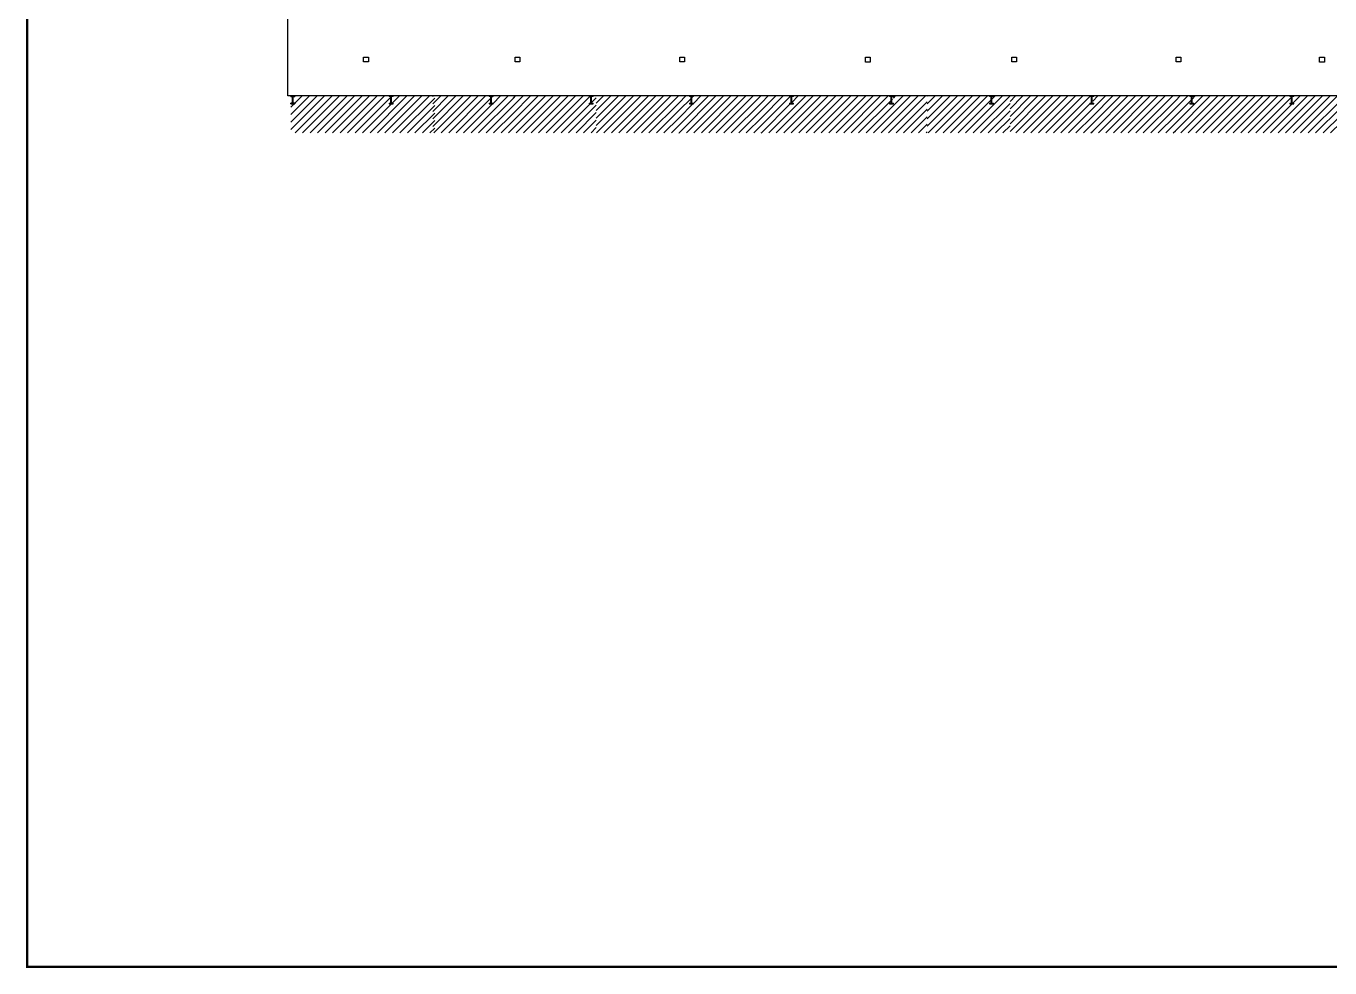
# Model space of a CAD drawing. Extents: x 4150464 to 4450492, y 483482 to 853422.
# Drawn here: x 4252453 to 4350147, y 628067 to 698615 of the extents above; entities that cross this region are included whole.
import ezdxf

# ---------------------------------------------------------------- set-up
doc = ezdxf.new("R2010")
doc.units = 0
doc.header["$LTSCALE"] = 1000
doc.header["$MEASUREMENT"] = 0
for name, color, linetype in [('COLUMN', 7, 'Continuous'), ('DIM_消防', 3, 'Continuous'), ('PUB_TITLE', 4, 'Continuous'), ('钢柱', 7, 'Continuous')]:
    doc.layers.add(name, color=color, linetype=linetype)
pattern_1 = [(45, (819536, 867522.56), (-280.633004, 280.633004), [])]
pattern_2 = [(45, (814834.15, 847256.3), (-280.633004, 280.633004), [])]

# ---------------------------------------------------------------- blocks, each defined once
blk = doc.blocks.new('A$C23043752')
at = {"layer": 'COLUMN'}
blk.add_hatch(color=256, dxfattribs=at).paths.add_polyline_path([(0, 600), (0, 550), (125, 550), (125, 50), (0, 50), (0, 0), (300, 0), (300, 50), (175, 50), (175, 550), (300, 550), (300, 600)])
for p, q in [((0, 600), (0, 550)), ((300, 600), (0, 600)), ((125, 550), (0, 550)), ((0, 50), (125, 50)), ((0, 50), (0, 0)), ((0, 0), (300, 0)), ((125, 550), (125, 50)), ((175, 550), (175, 50)), ((300, 550), (175, 550)), ((175, 50), (300, 50)), ((300, 550), (300, 600)), ((300, 0), (300, 50))]:
    blk.add_line(p, q, dxfattribs=at)
blk = doc.blocks.new('A$C2E6C69CD')
at = {"layer": 'COLUMN', "xscale": -1, "rotation": 359.9999999999998}
blk.add_blockref('A$C23043752', (300, 0), dxfattribs=at)
blk.add_blockref('A$C23043752', (300, 0), dxfattribs=at)
blk = doc.blocks.new('A$C6F9B7E11')
blk.add_blockref('A$C2E6C69CD', (0, 0))

msp = doc.modelspace()

# ---------------------------------------------------------------- hatches: boundary and pattern name
h = msp.add_hatch()
h.set_pattern_fill('ANSI31', color=253, scale=250, style=0)
h.set_pattern_definition([(45, (0, 0), (-280.633004, 280.633004), [])])
h.paths.add_polyline_path([(4399949, 653231), (4399899, 653231), (4399899, 653356), (4399399, 653356), (4399399, 653231), (4399349, 653231), (4399349, 653381), (4398105, 653381), (4398105, 645381), (4399649, 645381), (4399649, 645431), (4399774, 645431), (4399774, 645931), (4399649, 645931), (4399649, 645981), (4399949, 645981)])
h.paths.add_polyline_path([(4399766, 645619, -1), (4399616, 645619, -1)], flags=16)
h.paths.add_polyline_path([(4277629, 693381), (4272599, 693381), (4272599, 693331), (4272474, 693331), (4272474, 692831), (4272599, 692831), (4272599, 692781), (4272299, 692781), (4272299, 690610), (4277629, 690610)])
h.paths.add_polyline_path([(4272546, 693144, -1), (4272696, 693144, -1)], flags=16)
h.paths.add_polyline_path([(4283079, 693381), (4279949, 693381), (4279949, 693331), (4279824, 693331), (4279824, 692831), (4279949, 692831), (4279949, 692781), (4279649, 692781), (4279649, 692831), (4279774, 692831), (4279774, 693331), (4279649, 693331), (4279649, 693381), (4277629, 693381), (4277629, 690610), (4283079, 690610)])
h.paths.add_polyline_path([(4399949, 661231), (4399899, 661231), (4399899, 661356), (4399399, 661356), (4399399, 661231), (4399349, 661231), (4399349, 661381), (4398105, 661381), (4398105, 653381), (4399349, 653381), (4399349, 653531), (4399399, 653531), (4399399, 653406), (4399899, 653406), (4399899, 653531), (4399949, 653531), (4399949, 655881), (4399949, 658881)])
h.paths.add_polyline_path([(4282853, 692239), (4284546, 692239), (4284546, 692909), (4282853, 692909)], flags=9)
h = msp.add_hatch()
h.set_pattern_fill('ANSI31', color=253, scale=250, angle=360, style=0)
h.set_pattern_definition(pattern_1)
h.paths.add_polyline_path([(4282929, 690610), (4288979, 690610), (4288979, 693381), (4287449, 693381), (4287449, 693331), (4287324, 693331), (4287324, 692831), (4287449, 692831), (4287449, 692781), (4287149, 692781), (4287149, 692831), (4287274, 692831), (4287274, 693331), (4287149, 693331), (4287149, 693381), (4286199, 693381), (4282929, 693381)])
h = msp.add_hatch()
h.set_pattern_fill('ANSI31', color=253, scale=250, angle=360, style=0)
h.set_pattern_definition(pattern_1)
h.paths.add_polyline_path([(4295179, 693381), (4294949, 693381), (4294949, 693331), (4294824, 693331), (4294824, 692831), (4294949, 692831), (4294949, 692781), (4294649, 692781), (4294649, 692831), (4294774, 692831), (4294774, 693331), (4294649, 693331), (4294649, 693381), (4292699, 693381), (4289699, 693381), (4288979, 693381), (4288979, 690610), (4295179, 690610)])
h = msp.add_hatch()
h.set_pattern_fill('ANSI31', color=253, scale=250, angle=360, style=0)
h.set_pattern_definition(pattern_2)
h.paths.add_polyline_path([(4301379, 690610), (4301379, 693381), (4300199, 693381), (4297199, 693381), (4295179, 693381), (4295179, 690610)])
h = msp.add_hatch()
h.set_pattern_fill('ANSI31', color=253, scale=250, angle=360, style=0)
h.set_pattern_definition(pattern_2)
h.paths.add_polyline_path([(4307579, 690610), (4307579, 693381), (4304699, 693381), (4302449, 693381), (4302449, 693331), (4302324, 693331), (4302324, 692831), (4302449, 692831), (4302449, 692781), (4302149, 692781), (4302149, 692831), (4302274, 692831), (4302274, 693331), (4302149, 693331), (4302149, 693381), (4301379, 693381), (4301379, 690610)])
h = msp.add_hatch()
h.set_pattern_fill('ANSI31', color=253, scale=250, angle=360, style=0)
h.set_pattern_definition(pattern_2)
h.paths.add_polyline_path([(4309774, 692831), (4309774, 693331), (4309649, 693331), (4309649, 693381), (4307579, 693381), (4307579, 690610), (4313779, 690610), (4313779, 693381), (4312199, 693381), (4309949, 693381), (4309949, 693331), (4309824, 693331), (4309824, 692831), (4309949, 692831), (4309949, 692781), (4309649, 692781), (4309649, 692831)])
h = msp.add_hatch()
h.set_pattern_fill('ANSI31', color=253, scale=250, angle=360, style=0)
h.set_pattern_definition(pattern_2)
h.paths.add_polyline_path([(4319979, 693381), (4317449, 693381), (4317449, 693331), (4317324, 693331), (4317324, 692831), (4317449, 692831), (4317449, 692781), (4317149, 692781), (4317149, 692831), (4317274, 692831), (4317274, 693331), (4317149, 693331), (4317149, 693381), (4315199, 693381), (4313779, 693381), (4313779, 690610), (4319979, 690610)])
h.paths.add_polyline_path([(4317369, 693144, -1), (4317519, 693144, -1)], flags=16)
h = msp.add_hatch()
h.set_pattern_fill('ANSI31', color=253, scale=250, angle=360, style=0)
h.set_pattern_definition(pattern_1)
h.paths.add_polyline_path([(4319979, 690610), (4326179, 690610), (4326179, 693381), (4324949, 693381), (4324949, 693331), (4324824, 693331), (4324824, 692831), (4324949, 692831), (4324949, 692781), (4324649, 692781), (4324649, 692831), (4324774, 692831), (4324774, 693331), (4324649, 693331), (4324649, 693381), (4323699, 693381), (4319979, 693381)])
h = msp.add_hatch()
h.set_pattern_fill('ANSI31', color=253, scale=250, angle=360, style=0)
h.set_pattern_definition(pattern_2)
h.paths.add_polyline_path([(4332379, 690610), (4332379, 692781), (4332149, 692781), (4332149, 692831), (4332274, 692831), (4332274, 693331), (4332149, 693331), (4332149, 693381), (4330199, 693381), (4327199, 693381), (4326179, 693381), (4326179, 690610), (4328200, 690610), (4327905, 691140, -1), (4327857, 691227, -1), (4327905, 691140), (4328200, 690610)])
h = msp.add_hatch()
h.set_pattern_fill('ANSI31', color=253, scale=250, angle=360, style=0)
h.set_pattern_definition(pattern_2)
h.paths.add_polyline_path([(4338579, 690610), (4338579, 693381), (4337699, 693381), (4334699, 693381), (4332449, 693381), (4332449, 693331), (4332379, 693331), (4332379, 692831), (4332449, 692831), (4332449, 692781), (4332379, 692781), (4332379, 690610), (4334284, 690610), (4334398, 690925), (4334454, 690610)])
h = msp.add_hatch()
h.set_pattern_fill('ANSI31', color=253, scale=250, angle=360, style=0)
h.set_pattern_definition(pattern_2)
h.paths.add_polyline_path([(4338579, 690610), (4344779, 690610), (4344779, 693381), (4342199, 693381), (4339949, 693381), (4339949, 693331), (4339824, 693331), (4339824, 692831), (4339949, 692831), (4339949, 692781), (4339649, 692781), (4339649, 692831), (4339774, 692831), (4339774, 693331), (4339649, 693331), (4339649, 693381), (4338579, 693381)])
h = msp.add_hatch()
h.set_pattern_fill('ANSI31', color=253, scale=250, angle=360, style=0)
h.set_pattern_definition(pattern_2)
h.paths.add_polyline_path([(4350979, 693381), (4349699, 693381), (4347449, 693381), (4347449, 693331), (4347324, 693331), (4347324, 692831), (4347449, 692831), (4347449, 692781), (4347149, 692781), (4347149, 692831), (4347274, 692831), (4347274, 693331), (4347149, 693331), (4347149, 693381), (4345199, 693381), (4344779, 693381), (4344779, 690610), (4350979, 690610)])
h.paths.add_polyline_path([(4347388, 693144, -1), (4347538, 693144, -1)], flags=16)

# ---------------------------------------------------------------- linework, layer by layer
at = {"color": 253}
msp.add_lwpolyline([(4272059, 752841), (4407689, 752841), (4407689, 645141), (4399949, 645141), (4399949, 693381), (4272059, 693381), (4272059, 752841)], dxfattribs=at)
at = {"layer": 'DIM_消防', "color": 0}
for points in [[(4277746, 696294), (4278107, 696294), (4278107, 695929), (4277746, 695929)], [(4289096, 696294), (4289457, 696294), (4289457, 695929), (4289096, 695929)], [(4301437, 696294), (4301798, 696294), (4301798, 695929), (4301437, 695929)], [(4315343, 696276), (4315704, 696276), (4315704, 695912), (4315343, 695912)], [(4326302, 696294), (4326663, 696294), (4326663, 695929), (4326302, 695929)], [(4338621, 696294), (4338983, 696294), (4338983, 695929), (4338621, 695929)], [(4349373, 696276), (4349735, 696276), (4349735, 695912), (4349373, 695912)]]:
    msp.add_lwpolyline(points, close=True, dxfattribs=at)
at = {"layer": 'PUB_TITLE', "const_width": 170}
msp.add_lwpolyline([(4252538, 628152), (4448718, 628152), (4448718, 767722), (4252538, 767722)], close=True, dxfattribs=at)
msp.add_lwpolyline([(4252538, 628152), (4448718, 628152), (4448718, 767722), (4252538, 767722)], close=True, dxfattribs=at)

# ---------------------------------------------------------------- block references
at = {"layer": '钢柱', "color": 253, "ltscale": 1000, "rotation": 180}
msp.add_blockref('A$C6F9B7E11', (4272599, 693381), dxfattribs=at)
at = {"layer": '钢柱', "color": 253, "ltscale": 1000, "xscale": -1, "rotation": 180}
for p in [(4272299, 693381), (4279649, 693381), (4287149, 693381), (4294649, 693381), (4302149, 693381), (4309649, 693381), (4317149, 693381), (4324649, 693381), (4332149, 693381), (4339649, 693381), (4347149, 693381)]:
    msp.add_blockref('A$C6F9B7E11', p, dxfattribs=at)

doc.saveas('drawing.dxf')
